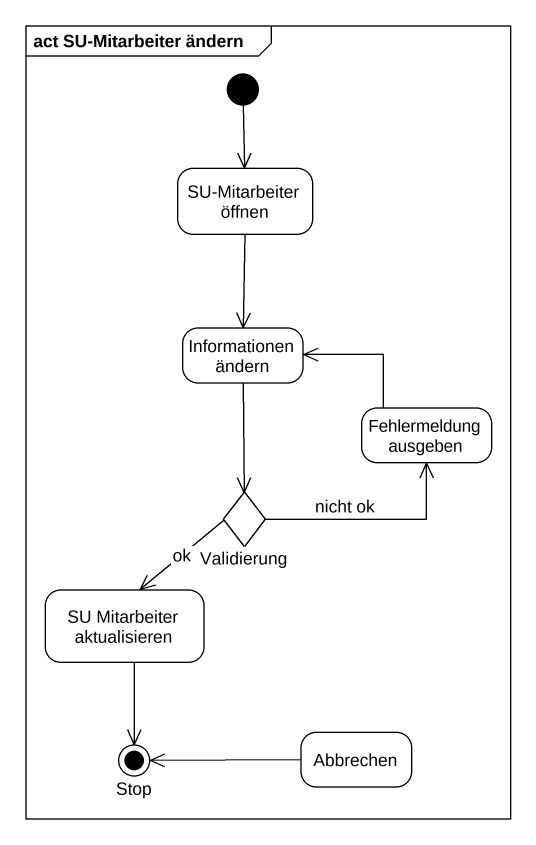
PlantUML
@startuml
mainframe act SU-Mitarbeiter ändern
hide empty description
state "SU-Mitarbeiter öffnen" as SU_Mitarbeiter_öffnen
state "Informationen ändern" as Informationen_ändern
state "Fehlermeldung ausgeben" as Fehlermeldung_ausgeben
state Validierung <<choice>>
state "SU Mitarbeiter aktualisieren" as SU_Mitarbeiter_aktualisieren
state Abbrechen
state "Stop" as Stop_ <<end>>
[*] --> SU_Mitarbeiter_öffnen
SU_Mitarbeiter_öffnen --> Informationen_ändern
Informationen_ändern --> Validierung
Fehlermeldung_ausgeben -left-> Informationen_ändern
Validierung -right-> Fehlermeldung_ausgeben : nicht ok
Validierung --> SU_Mitarbeiter_aktualisieren : ok
SU_Mitarbeiter_aktualisieren --> Stop_
Abbrechen -left-> Stop_
@enduml
